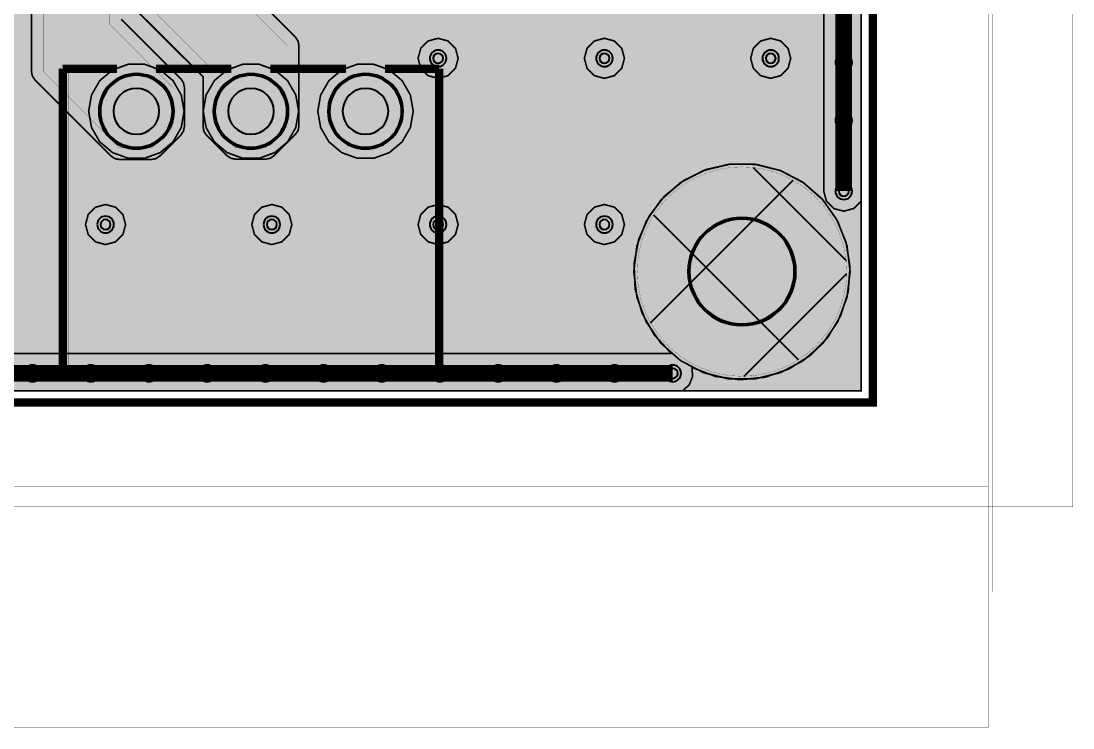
# Model space of a CAD drawing. Header units: millimetres. Extents: x -61 to 56, y -72 to 70.
# Drawn here: x 23.98 to 56.11, y -72.45 to -50.84 of the extents above; entities that cross this region are included whole.
import ezdxf

# ---------------------------------------------------------------- set-up
doc = ezdxf.new("R2010")
doc.units = ezdxf.units.MM
doc.header["$MEASUREMENT"] = 0
for name, color, linetype, true_color in [('02GND', 7, 'Continuous', 0x999966), ('03POWER', 7, 'Continuous', 0x008000), ('Board-Outline-Layer', 7, 'Continuous', 0xff00ff), ('Bottom-Layer', 7, 'Continuous', 0x0000ff), ('Bottom-Paste-Mask-Layer', 7, 'Continuous', 0x800000), ('Bottom-Solder-Mask-Layer', 7, 'Continuous', 0xaa00ff), ('Document-Layer', 7, 'Continuous', 0xffffff), ('Hole-Layer', 7, 'Continuous', 0x222222), ('Multi-Layer', 7, 'Continuous', 0xc0c0c0), ('Top-Layer', 7, 'Continuous', 0xff0000), ('Top-Paste-Mask-Layer', 7, 'Continuous', 0x808080), ('Top-Silkscreen-Layer', 7, 'Continuous', 0xffcc00), ('Top-Solder-Mask-Layer', 7, 'Continuous', 0x800080)]:
    doc.layers.add(name, color=color, linetype=linetype, true_color=true_color)

msp = doc.modelspace()

# ---------------------------------------------------------------- hatches: boundary and pattern name
at = {"layer": '02GND'}
for points in [[(-49.642, 52.153), (49.642, 52.153), (49.642, -62.142), (-49.642, -62.142)], [(26.042, -53.6), (26.13, -54.099), (26.383, -54.537), (26.771, -54.863), (27.247, -55.036), (27.753, -55.036), (28.229, -54.863), (28.617, -54.537), (28.87, -54.099), (28.958, -53.6), (28.87, -53.101), (28.617, -52.663), (28.229, -52.337), (27.753, -52.164), (27.247, -52.164), (26.771, -52.337), (26.383, -52.663), (26.13, -53.101)], [(29.542, -53.6), (29.63, -54.099), (29.883, -54.537), (30.271, -54.863), (30.747, -55.036), (31.253, -55.036), (31.729, -54.863), (32.117, -54.537), (32.37, -54.099), (32.458, -53.6), (32.37, -53.101), (32.117, -52.663), (31.729, -52.337), (31.253, -52.164), (30.747, -52.164), (30.271, -52.337), (29.883, -52.663), (29.63, -53.101)], [(42.696, -58.5), (42.792, -59.291), (43.074, -60.036), (43.527, -60.691), (44.123, -61.22), (44.828, -61.59), (45.602, -61.781), (46.398, -61.781), (47.172, -61.59), (47.877, -61.22), (48.474, -60.691), (48.926, -60.036), (49.209, -59.291), (49.305, -58.5), (49.209, -57.709), (48.926, -56.964), (48.474, -56.309), (47.877, -55.781), (47.172, -55.41), (46.398, -55.22), (45.602, -55.22), (44.828, -55.41), (44.123, -55.781), (43.527, -56.309), (43.074, -56.964), (42.792, -57.709)]]:
    msp.add_hatch(color=256, dxfattribs=at).paths.add_polyline_path(points)
at = {"layer": '03POWER'}
for points in [[(48.499, -56.042), (48.581, -56.348), (48.806, -56.572), (49.112, -56.654), (49.418, -56.571), (49.642, -56.346), (49.642, -62.142), (44.192, -62.142), (44.393, -61.957), (44.493, -61.703), (44.472, -61.43), (45.189, -61.704), (45.95, -61.804), (46.713, -61.727), (47.438, -61.475), (48.085, -61.064), (48.62, -60.514), (49.014, -59.855), (49.245, -59.123), (49.302, -58.358), (49.18, -57.601), (48.887, -56.892), (48.438, -56.269), (47.858, -55.767), (47.177, -55.412), (46.434, -55.224), (45.666, -55.212), (44.917, -55.378), (44.226, -55.712), (43.631, -56.196), (43.164, -56.805), (42.849, -57.504), (42.704, -58.258), (42.737, -59.024), (42.946, -59.763), (43.32, -60.433), (43.838, -60.999), (-43.362, -60.999), (-43.621, -61.056), (-43.831, -61.218), (-43.953, -61.453), (-43.964, -61.718), (-43.863, -61.963), (-43.667, -62.142), (-49.642, -62.142), (-49.642, -56.582), (-49.433, -56.797), (-49.148, -56.888), (-48.853, -56.832), (-49.162, -57.541), (-49.298, -58.303), (-49.253, -59.075), (-49.03, -59.816), (-48.641, -60.484), (-48.107, -61.044), (-47.458, -61.464), (-46.728, -61.722), (-45.959, -61.803), (-45.192, -61.703), (-44.469, -61.428), (-43.83, -60.992), (-43.31, -60.419), (-42.937, -59.741), (-42.732, -58.995), (-42.707, -58.222), (-42.861, -57.464), (-43.188, -56.763), (-43.668, -56.157), (-44.277, -55.679), (-44.979, -55.356), (-45.738, -55.205), (-46.511, -55.234), (-47.256, -55.443), (-47.932, -55.818), (-48.502, -56.341), (-48.5, -56.309), (-48.499, -56.277), (-48.499, 51.315), (-19.403, 51.315), (-19.629, 51.144), (-19.755, 50.889), (-19.751, 50.604), (-19.619, 50.352), (-19.388, 50.187), (-19.658, 49.977), (-19.773, 49.655), (-19.698, 49.322), (-19.455, 49.081), (-19.684, 48.858), (-19.769, 48.551), (-19.689, 48.242), (-19.463, 48.016), (-19.155, 47.934), (-18.847, 48.018), (-18.624, 48.246), (-18.545, 48.556), (-18.633, 48.863), (-18.864, 49.083), (-18.625, 49.324), (-18.551, 49.655), (-18.665, 49.975), (-18.931, 50.185), (-18.698, 50.349), (-18.565, 50.601), (-18.56, 50.887), (-18.685, 51.143), (-18.912, 51.315), (48.426, 51.315), (48.499, 51.242)], [(36.106, -51.982), (36.188, -52.288), (36.412, -52.512), (36.718, -52.594), (37.024, -52.512), (37.248, -52.288), (37.33, -51.982), (37.248, -51.676), (37.024, -51.452), (36.718, -51.37), (36.412, -51.452), (36.188, -51.676)], [(41.186, -51.982), (41.268, -52.288), (41.492, -52.512), (41.798, -52.594), (42.104, -52.512), (42.328, -52.288), (42.41, -51.982), (42.328, -51.676), (42.104, -51.452), (41.798, -51.37), (41.492, -51.452), (41.268, -51.676)], [(46.266, -51.982), (46.348, -52.288), (46.572, -52.512), (46.878, -52.594), (47.184, -52.512), (47.408, -52.288), (47.49, -51.982), (47.408, -51.676), (47.184, -51.452), (46.878, -51.37), (46.572, -51.452), (46.348, -51.676)], [(26.042, -53.6), (26.13, -54.099), (26.383, -54.537), (26.771, -54.863), (27.247, -55.036), (27.753, -55.036), (28.229, -54.863), (28.617, -54.537), (28.87, -54.099), (28.958, -53.6), (28.87, -53.101), (28.617, -52.663), (28.229, -52.337), (27.753, -52.164), (27.247, -52.164), (26.771, -52.337), (26.383, -52.663), (26.13, -53.101)], [(29.542, -53.6), (29.63, -54.099), (29.883, -54.537), (30.271, -54.863), (30.747, -55.036), (31.253, -55.036), (31.729, -54.863), (32.117, -54.537), (32.37, -54.099), (32.458, -53.6), (32.37, -53.101), (32.117, -52.663), (31.729, -52.337), (31.253, -52.164), (30.747, -52.164), (30.271, -52.337), (29.883, -52.663), (29.63, -53.101)], [(33.042, -53.6), (33.13, -54.099), (33.383, -54.537), (33.771, -54.863), (34.247, -55.036), (34.753, -55.036), (35.229, -54.863), (35.617, -54.537), (35.87, -54.099), (35.958, -53.6), (35.87, -53.101), (35.617, -52.663), (35.229, -52.337), (34.753, -52.164), (34.247, -52.164), (33.771, -52.337), (33.383, -52.663), (33.13, -53.101)], [(25.946, -57.062), (26.028, -57.368), (26.252, -57.592), (26.558, -57.674), (26.864, -57.592), (27.088, -57.368), (27.17, -57.062), (27.088, -56.756), (26.864, -56.532), (26.558, -56.45), (26.252, -56.532), (26.028, -56.756)], [(31.026, -57.062), (31.108, -57.368), (31.332, -57.592), (31.638, -57.674), (31.944, -57.592), (32.168, -57.368), (32.25, -57.062), (32.168, -56.756), (31.944, -56.532), (31.638, -56.45), (31.332, -56.532), (31.108, -56.756)], [(36.106, -57.062), (36.188, -57.368), (36.412, -57.592), (36.718, -57.674), (37.024, -57.592), (37.248, -57.368), (37.33, -57.062), (37.248, -56.756), (37.024, -56.532), (36.718, -56.45), (36.412, -56.532), (36.188, -56.756)], [(41.186, -57.062), (41.268, -57.368), (41.492, -57.592), (41.798, -57.674), (42.104, -57.592), (42.328, -57.368), (42.41, -57.062), (42.328, -56.756), (42.104, -56.532), (41.798, -56.45), (41.492, -56.532), (41.268, -56.756)]]:
    msp.add_hatch(color=256, dxfattribs=at).paths.add_polyline_path(points)
at = {"layer": 'Bottom-Layer'}
for points in [[(-49.642, -62.142), (-49.642, 52.153), (49.642, 52.153), (49.642, -62.142)], [(26.042, -53.6), (26.13, -54.099), (26.383, -54.537), (26.771, -54.863), (27.247, -55.036), (27.753, -55.036), (28.229, -54.863), (28.617, -54.537), (28.87, -54.099), (28.958, -53.6), (28.87, -53.101), (28.617, -52.663), (28.229, -52.337), (27.753, -52.164), (27.247, -52.164), (26.771, -52.337), (26.383, -52.663), (26.13, -53.101)], [(29.542, -53.6), (29.63, -54.099), (29.883, -54.537), (30.271, -54.863), (30.747, -55.036), (31.253, -55.036), (31.729, -54.863), (32.117, -54.537), (32.37, -54.099), (32.458, -53.6), (32.37, -53.101), (32.117, -52.663), (31.729, -52.337), (31.253, -52.164), (30.747, -52.164), (30.271, -52.337), (29.883, -52.663), (29.63, -53.101)], [(26.4, -53.6, 1), (28.6, -53.6, 1)], [(29.9, -53.6, 1), (32.1, -53.6, 1)], [(33.4, -53.6, 1), (35.6, -53.6, 1)], [(42.696, -58.5), (42.792, -59.291), (43.074, -60.036), (43.527, -60.691), (44.123, -61.22), (44.828, -61.59), (45.602, -61.781), (46.398, -61.781), (47.172, -61.59), (47.877, -61.22), (48.474, -60.691), (48.926, -60.036), (49.209, -59.291), (49.305, -58.5), (49.209, -57.709), (48.926, -56.964), (48.474, -56.309), (47.877, -55.781), (47.172, -55.41), (46.398, -55.22), (45.602, -55.22), (44.828, -55.41), (44.123, -55.781), (43.527, -56.309), (43.074, -56.964), (42.792, -57.709)], [(44.4, -58.5, 1), (47.6, -58.5, 1)]]:
    msp.add_hatch(color=256, dxfattribs=at).paths.add_polyline_path(points)
at = {"layer": 'Bottom-Paste-Mask-Layer'}
for points in [[(26.4, -53.6, 1), (28.6, -53.6, 1)], [(29.9, -53.6, 1), (32.1, -53.6, 1)], [(33.4, -53.6, 1), (35.6, -53.6, 1)], [(44.4, -58.5, 1), (47.6, -58.5, 1)]]:
    msp.add_hatch(color=256, dxfattribs=at).paths.add_polyline_path(points)
at = {"layer": 'Bottom-Solder-Mask-Layer'}
for points in [[(26.349, -53.6, 1), (28.651, -53.6, 1)], [(29.849, -53.6, 1), (32.151, -53.6, 1)], [(33.349, -53.6, 1), (35.651, -53.6, 1)], [(44.349, -58.5, 1), (47.651, -58.5, 1)]]:
    msp.add_hatch(color=256, dxfattribs=at).paths.add_polyline_path(points)
at = {"layer": 'Document-Layer'}
msp.add_hatch(color=256, dxfattribs=at).paths.add_polyline_path([(25.427, -52.3), (25.427, -61.373), (36.573, -61.373), (36.573, -52.3), (36.637, -52.19), (36.764, -52.19), (36.827, -52.3), (36.827, -61.5), (36.79, -61.59), (36.7, -61.627), (25.3, -61.627), (25.21, -61.59), (25.173, -61.5), (25.173, -52.3), (25.237, -52.19), (25.364, -52.19)])
msp.add_hatch(color=256, dxfattribs=at).paths.add_polyline_path([(25.427, -52.3), (25.427, -61.373), (36.573, -61.373), (36.573, -52.3), (36.637, -52.19), (36.764, -52.19), (36.827, -52.3), (36.827, -61.5), (36.79, -61.59), (36.7, -61.627), (25.3, -61.627), (25.21, -61.59), (25.173, -61.5), (25.173, -52.3), (25.237, -52.19), (25.364, -52.19)])
at = {"layer": 'Hole-Layer'}
for points in [[(26.8, -53.6, 1), (28.2, -53.6, 1)], [(30.3, -53.6, 1), (31.7, -53.6, 1)], [(33.8, -53.6, 1), (35.2, -53.6, 1)], [(44.4, -58.5, 1), (47.6, -58.5, 1)]]:
    msp.add_hatch(color=256, dxfattribs=at).paths.add_polyline_path(points)
at = {"layer": 'Multi-Layer'}
for points in [[(26.4, -53.6, 1), (28.6, -53.6, 1)], [(26.4, -53.6, 1), (28.6, -53.6, 1)], [(26.4, -53.6, 1), (28.6, -53.6, 1)], [(29.9, -53.6, 1), (32.1, -53.6, 1)], [(29.9, -53.6, 1), (32.1, -53.6, 1)], [(29.9, -53.6, 1), (32.1, -53.6, 1)], [(33.4, -53.6, 1), (35.6, -53.6, 1)], [(33.4, -53.6, 1), (35.6, -53.6, 1)], [(33.4, -53.6, 1), (35.6, -53.6, 1)], [(44.4, -58.5, 1), (47.6, -58.5, 1)], [(44.4, -58.5, 1), (47.6, -58.5, 1)], [(44.4, -58.5, 1), (47.6, -58.5, 1)]]:
    msp.add_hatch(color=256, dxfattribs=at).paths.add_polyline_path(points)
h = msp.add_hatch(dxfattribs=at)
h.set_pattern_fill('ANSI37', color=256, style=0)
h.set_pattern_definition([(45, (0, 0), (-2.24506, 2.24506), []), (135, (0, 0), (-2.24506, -2.24506), [])])
h.paths.add_polyline_path([(42.8, -58.5, 1), (49.2, -58.5, 1)])
at = {"layer": 'Top-Layer'}
for points in [[(-49.642, -62.142), (-49.642, 52.153), (49.642, 52.153), (49.642, -62.142)], [(32.867, -3.012), (32.707, -3.252), (32.65, -3.534), (32.65, -17.679), (25.607, -24.723), (25.446, -24.963), (25.39, -25.246), (25.39, -44.351), (25.262, -44.478), (24.909, -44.478), (24.772, -44.506), (24.655, -44.583), (24.399, -44.84), (24.321, -44.956), (24.294, -45.093), (24.294, -52.386), (24.321, -52.523), (24.399, -52.64), (26.729, -54.97), (26.846, -55.048), (26.983, -55.075), (27.961, -55.075), (28.098, -55.048), (28.214, -54.97), (28.862, -54.323), (28.939, -54.207), (28.966, -54.07), (28.966, -52.866), (28.939, -52.729), (28.862, -52.613), (27.038, -50.79), (27.038, -48.364), (27.042, -48.334), (27.043, -48.304), (27.043, -46.927), (27.042, -46.897), (27.038, -46.867), (27.038, -45.027), (27.011, -44.89), (26.934, -44.774), (26.868, -44.709), (26.868, -25.552), (33.912, -18.508), (34.072, -18.268), (34.129, -17.986), (34.129, -3.841), (41.623, 3.653), (41.783, 3.893), (41.839, 4.176), (41.839, 9.243), (42.089, 9.428), (42.293, 9.662), (42.293, 4.144), (34.52, -3.63), (34.359, -3.87), (34.303, -4.152), (34.303, -18.539), (27.596, -25.245), (27.436, -25.485), (27.38, -25.768), (27.38, -46.613), (27.245, -46.743), (27.195, -46.923), (27.193, -46.945), (27.192, -46.966), (27.192, -50.056), (27.219, -50.193), (27.297, -50.309), (29.536, -52.548), (29.536, -54.077), (29.563, -54.214), (29.641, -54.33), (30.269, -54.959), (30.385, -55.036), (30.523, -55.064), (31.454, -55.064), (31.591, -55.036), (31.707, -54.959), (32.362, -54.303), (32.44, -54.187), (32.467, -54.05), (32.467, -51.594), (32.44, -51.457), (32.362, -51.341), (31.313, -50.291), (31.313, -46.973), (31.31, -46.934), (31.304, -46.895), (31.199, -46.672), (30.975, -46.57), (30.939, -46.565), (30.902, -46.563), (28.858, -46.563), (28.858, -26.074), (35.565, -19.368), (35.725, -19.128), (35.781, -18.845), (35.781, -4.459), (41.928, 1.688), (41.912, 1.628), (41.906, 1.566), (41.906, 0.434), (41.954, 0.255), (42.086, 0.124), (42.265, 0.076), (43.642, 0.076), (43.821, 0.124), (43.952, 0.255), (44, 0.434), (44, 0.54), (45.01, 0.54), (45.206, 0.232), (45.489, 0), (45.164, -0.282), (44.965, -0.663), (44.918, -1.09), (45.031, -1.505), (45.287, -1.85), (45.651, -2.078), (46.073, -2.158), (46.495, -2.078), (46.86, -1.85), (47.115, -1.505), (47.228, -1.09), (47.181, -0.663), (46.982, -0.282), (46.657, 0), (46.963, 0.259), (47.162, 0.606), (47.231, 1), (47.162, 1.394), (46.963, 1.741), (46.657, 2), (46.982, 2.282), (47.181, 2.663), (47.228, 3.09), (47.115, 3.505), (46.86, 3.85), (46.495, 4.078), (46.073, 4.158), (45.651, 4.078), (45.287, 3.85), (45.031, 3.505), (44.918, 3.09), (44.965, 2.663), (45.164, 2.282), (45.489, 2), (45.206, 1.768), (45.01, 1.46), (44, 1.46), (44, 1.566), (43.952, 1.745), (43.821, 1.876), (43.642, 1.924), (42.265, 1.924), (42.203, 1.919), (42.143, 1.903), (43.555, 3.315), (43.715, 3.555), (43.772, 3.838), (43.772, 12.068), (43.715, 12.35), (43.555, 12.59), (42.512, 13.634), (42.548, 14.173), (42.385, 14.689), (42.046, 15.109), (41.577, 15.378), (41.042, 15.457), (40.515, 15.336), (40.069, 15.031), (39.764, 14.585), (39.643, 14.058), (39.722, 13.523), (39.991, 13.054), (40.411, 12.715), (40.927, 12.552), (41.466, 12.588), (42.293, 11.761), (42.293, 11.338), (41.925, 11.702), (41.453, 11.915), (40.937, 11.949), (40.441, 11.801), (40.028, 11.489), (39.75, 11.052), (39.643, 10.546), (39.719, 10.034), (39.968, 9.58), (40.361, 9.243), (40.361, 4.482)], [(26.983, -54.717), (24.652, -52.386), (24.652, -45.093), (24.909, -44.836), (26.49, -44.836), (26.68, -45.027), (26.68, -50.938), (28.608, -52.866), (28.608, -54.07), (27.961, -54.717)], [(30.523, -54.706), (29.894, -54.077), (29.894, -52.4), (27.55, -50.056), (27.55, -46.966), (27.596, -46.921), (30.902, -46.921), (30.954, -46.973), (30.954, -50.44), (32.109, -51.594), (32.109, -54.05), (31.454, -54.706)], [(26.4, -53.6, 1), (28.6, -53.6, 1)], [(29.9, -53.6, 1), (32.1, -53.6, 1)], [(33.4, -53.6, 1), (35.6, -53.6, 1)], [(42.696, -58.5), (42.792, -59.291), (43.074, -60.036), (43.527, -60.691), (44.123, -61.22), (44.828, -61.59), (45.602, -61.781), (46.398, -61.781), (47.172, -61.59), (47.877, -61.22), (48.474, -60.691), (48.926, -60.036), (49.209, -59.291), (49.305, -58.5), (49.209, -57.709), (48.926, -56.964), (48.474, -56.309), (47.877, -55.781), (47.172, -55.41), (46.398, -55.22), (45.602, -55.22), (44.828, -55.41), (44.123, -55.781), (43.527, -56.309), (43.074, -56.964), (42.792, -57.709)], [(44.4, -58.5, 1), (47.6, -58.5, 1)]]:
    msp.add_hatch(color=256, dxfattribs=at).paths.add_polyline_path(points)
at = {"layer": 'Top-Paste-Mask-Layer'}
for points in [[(26.4, -53.6, 1), (28.6, -53.6, 1)], [(29.9, -53.6, 1), (32.1, -53.6, 1)], [(33.4, -53.6, 1), (35.6, -53.6, 1)], [(44.4, -58.5, 1), (47.6, -58.5, 1)]]:
    msp.add_hatch(color=256, dxfattribs=at).paths.add_polyline_path(points)
at = {"layer": 'Top-Solder-Mask-Layer'}
for points in [[(26.349, -53.6, 1), (28.651, -53.6, 1)], [(29.849, -53.6, 1), (32.151, -53.6, 1)], [(33.349, -53.6, 1), (35.651, -53.6, 1)], [(44.349, -58.5, 1), (47.651, -58.5, 1)]]:
    msp.add_hatch(color=256, dxfattribs=at).paths.add_polyline_path(points)

# ---------------------------------------------------------------- linework, layer by layer
at = {"layer": '02GND'}
for points, const_width in [([(-55.987, -65.689), (-55.987, 65.092), (56.11, 65.092), (56.11, -65.689)], 0.00508), ([(-49.642, 52.153), (49.642, 52.153), (49.642, -62.142), (-49.642, -62.142)], 0.0508), ([(26.042, -53.6), (26.13, -54.099), (26.383, -54.537), (26.771, -54.863), (27.247, -55.036), (27.753, -55.036), (28.229, -54.863), (28.617, -54.537), (28.87, -54.099), (28.958, -53.6), (28.87, -53.101), (28.617, -52.663), (28.229, -52.337), (27.753, -52.164), (27.247, -52.164), (26.771, -52.337), (26.383, -52.663), (26.13, -53.101)], 0.0508), ([(29.542, -53.6), (29.63, -54.099), (29.883, -54.537), (30.271, -54.863), (30.747, -55.036), (31.253, -55.036), (31.729, -54.863), (32.117, -54.537), (32.37, -54.099), (32.458, -53.6), (32.37, -53.101), (32.117, -52.663), (31.729, -52.337), (31.253, -52.164), (30.747, -52.164), (30.271, -52.337), (29.883, -52.663), (29.63, -53.101)], 0.0508), ([(42.696, -58.5), (42.792, -59.291), (43.074, -60.036), (43.527, -60.691), (44.123, -61.22), (44.828, -61.59), (45.602, -61.781), (46.398, -61.781), (47.172, -61.59), (47.877, -61.22), (48.474, -60.691), (48.926, -60.036), (49.209, -59.291), (49.305, -58.5), (49.209, -57.709), (48.926, -56.964), (48.474, -56.309), (47.877, -55.781), (47.172, -55.41), (46.398, -55.22), (45.602, -55.22), (44.828, -55.41), (44.123, -55.781), (43.527, -56.309), (43.074, -56.964), (42.792, -57.709)], 0.0508)]:
    msp.add_lwpolyline(points, close=True, dxfattribs=dict(at, const_width=const_width))
at = {"layer": '03POWER'}
for points, const_width in [([(-61.075, -68.281), (-61.075, 70.393), (53.654, 70.393), (53.654, -68.281)], 0.00508), ([(36.106, -51.982), (36.188, -52.288), (36.412, -52.512), (36.718, -52.594), (37.024, -52.512), (37.248, -52.288), (37.33, -51.982), (37.248, -51.676), (37.024, -51.452), (36.718, -51.37), (36.412, -51.452), (36.188, -51.676)], 0.0508), ([(41.186, -51.982), (41.268, -52.288), (41.492, -52.512), (41.798, -52.594), (42.104, -52.512), (42.328, -52.288), (42.41, -51.982), (42.328, -51.676), (42.104, -51.452), (41.798, -51.37), (41.492, -51.452), (41.268, -51.676)], 0.0508), ([(46.266, -51.982), (46.348, -52.288), (46.572, -52.512), (46.878, -52.594), (47.184, -52.512), (47.408, -52.288), (47.49, -51.982), (47.408, -51.676), (47.184, -51.452), (46.878, -51.37), (46.572, -51.452), (46.348, -51.676)], 0.0508), ([(26.042, -53.6), (26.13, -54.099), (26.383, -54.537), (26.771, -54.863), (27.247, -55.036), (27.753, -55.036), (28.229, -54.863), (28.617, -54.537), (28.87, -54.099), (28.958, -53.6), (28.87, -53.101), (28.617, -52.663), (28.229, -52.337), (27.753, -52.164), (27.247, -52.164), (26.771, -52.337), (26.383, -52.663), (26.13, -53.101)], 0.0508), ([(29.542, -53.6), (29.63, -54.099), (29.883, -54.537), (30.271, -54.863), (30.747, -55.036), (31.253, -55.036), (31.729, -54.863), (32.117, -54.537), (32.37, -54.099), (32.458, -53.6), (32.37, -53.101), (32.117, -52.663), (31.729, -52.337), (31.253, -52.164), (30.747, -52.164), (30.271, -52.337), (29.883, -52.663), (29.63, -53.101)], 0.0508), ([(33.042, -53.6), (33.13, -54.099), (33.383, -54.537), (33.771, -54.863), (34.247, -55.036), (34.753, -55.036), (35.229, -54.863), (35.617, -54.537), (35.87, -54.099), (35.958, -53.6), (35.87, -53.101), (35.617, -52.663), (35.229, -52.337), (34.753, -52.164), (34.247, -52.164), (33.771, -52.337), (33.383, -52.663), (33.13, -53.101)], 0.0508), ([(25.946, -57.062), (26.028, -57.368), (26.252, -57.592), (26.558, -57.674), (26.864, -57.592), (27.088, -57.368), (27.17, -57.062), (27.088, -56.756), (26.864, -56.532), (26.558, -56.45), (26.252, -56.532), (26.028, -56.756)], 0.0508), ([(31.026, -57.062), (31.108, -57.368), (31.332, -57.592), (31.638, -57.674), (31.944, -57.592), (32.168, -57.368), (32.25, -57.062), (32.168, -56.756), (31.944, -56.532), (31.638, -56.45), (31.332, -56.532), (31.108, -56.756)], 0.0508), ([(36.106, -57.062), (36.188, -57.368), (36.412, -57.592), (36.718, -57.674), (37.024, -57.592), (37.248, -57.368), (37.33, -57.062), (37.248, -56.756), (37.024, -56.532), (36.718, -56.45), (36.412, -56.532), (36.188, -56.756)], 0.0508), ([(41.186, -57.062), (41.268, -57.368), (41.492, -57.592), (41.798, -57.674), (42.104, -57.592), (42.328, -57.368), (42.41, -57.062), (42.328, -56.756), (42.104, -56.532), (41.798, -56.45), (41.492, -56.532), (41.268, -56.756)], 0.0508)]:
    msp.add_lwpolyline(points, close=True, dxfattribs=dict(at, const_width=const_width))
for points, const_width in [([(48.499, 51.242), (48.499, -56.042), (48.581, -56.348), (48.806, -56.572), (49.112, -56.654), (49.418, -56.571), (49.642, -56.346), (49.642, -62.142), (44.192, -62.142), (44.393, -61.957), (44.493, -61.703), (44.472, -61.43), (45.189, -61.704), (45.95, -61.804), (46.713, -61.727), (47.438, -61.475), (48.085, -61.064), (48.62, -60.514), (49.014, -59.855), (49.245, -59.123), (49.302, -58.358), (49.18, -57.601), (48.887, -56.892), (48.438, -56.269), (47.858, -55.767), (47.177, -55.412), (46.434, -55.224), (45.666, -55.212), (44.917, -55.378), (44.226, -55.712), (43.631, -56.196), (43.164, -56.805), (42.849, -57.504), (42.704, -58.258), (42.737, -59.024), (42.946, -59.763), (43.32, -60.433), (43.838, -60.999), (-43.362, -60.999)], 0.0508), ([(49.111, -52.105), (49.111, -50.327)], 0.508), ([(49.111, -53.883), (49.111, -52.105)], 0.508), ([(49.111, -56.042), (49.111, -53.883)], 0.508), ([(22.551, -61.611), (24.329, -61.611)], 0.508), ([(24.329, -61.611), (26.107, -61.611)], 0.508), ([(26.107, -61.611), (27.885, -61.611)], 0.508), ([(27.885, -61.611), (29.663, -61.611)], 0.508), ([(29.663, -61.611), (31.441, -61.611)], 0.508), ([(31.441, -61.611), (33.219, -61.611)], 0.508), ([(33.219, -61.611), (34.997, -61.611)], 0.508), ([(34.997, -61.611), (36.775, -61.611)], 0.508), ([(36.775, -61.611), (38.553, -61.611)], 0.508), ([(38.553, -61.611), (40.331, -61.611)], 0.508), ([(40.331, -61.611), (42.109, -61.611)], 0.508), ([(42.109, -61.611), (43.887, -61.611)], 0.508)]:
    msp.add_lwpolyline(points, dxfattribs=dict(at, const_width=const_width))
at = {"layer": 'Board-Outline-Layer', "const_width": 0.254}
msp.add_lwpolyline([(-50, -62.5), (-50, 62.5), (50, 62.5), (50, -62.5)], close=True, dxfattribs=at)
at = {"layer": 'Bottom-Layer'}
for points, const_width in [([(-54.628, -65.079), (-54.628, 58.07), (53.522, 58.07), (53.522, -65.079)], 0.00508), ([(-49.642, -62.142), (-49.642, 52.153), (49.642, 52.153), (49.642, -62.142)], 0.0508), ([(26.042, -53.6), (26.13, -54.099), (26.383, -54.537), (26.771, -54.863), (27.247, -55.036), (27.753, -55.036), (28.229, -54.863), (28.617, -54.537), (28.87, -54.099), (28.958, -53.6), (28.87, -53.101), (28.617, -52.663), (28.229, -52.337), (27.753, -52.164), (27.247, -52.164), (26.771, -52.337), (26.383, -52.663), (26.13, -53.101)], 0.0508), ([(29.542, -53.6), (29.63, -54.099), (29.883, -54.537), (30.271, -54.863), (30.747, -55.036), (31.253, -55.036), (31.729, -54.863), (32.117, -54.537), (32.37, -54.099), (32.458, -53.6), (32.37, -53.101), (32.117, -52.663), (31.729, -52.337), (31.253, -52.164), (30.747, -52.164), (30.271, -52.337), (29.883, -52.663), (29.63, -53.101)], 0.0508), ([(42.696, -58.5), (42.792, -59.291), (43.074, -60.036), (43.527, -60.691), (44.123, -61.22), (44.828, -61.59), (45.602, -61.781), (46.398, -61.781), (47.172, -61.59), (47.877, -61.22), (48.474, -60.691), (48.926, -60.036), (49.209, -59.291), (49.305, -58.5), (49.209, -57.709), (48.926, -56.964), (48.474, -56.309), (47.877, -55.781), (47.172, -55.41), (46.398, -55.22), (45.602, -55.22), (44.828, -55.41), (44.123, -55.781), (43.527, -56.309), (43.074, -56.964), (42.792, -57.709)], 0.0508)]:
    msp.add_lwpolyline(points, close=True, dxfattribs=dict(at, const_width=const_width))
for points in [[(26.4, -53.6, 1), (28.6, -53.6), (28.6, -53.6, 1), (26.4, -53.6)], [(29.9, -53.6, 1), (32.1, -53.6), (32.1, -53.6, 1), (29.9, -53.6)]]:
    msp.add_lwpolyline(points, format="xyb", dxfattribs=at)
for points in [[(33.4, -53.6, 1), (35.6, -53.6, 1)], [(44.4, -58.5, 1), (47.6, -58.5, 1)]]:
    msp.add_lwpolyline(points, format="xyb", close=True, dxfattribs=at)
at = {"layer": 'Bottom-Paste-Mask-Layer'}
for points in [[(26.4, -53.6, 1), (28.6, -53.6), (28.6, -53.6, 1), (26.4, -53.6)], [(29.9, -53.6, 1), (32.1, -53.6), (32.1, -53.6, 1), (29.9, -53.6)]]:
    msp.add_lwpolyline(points, format="xyb", dxfattribs=at)
for points in [[(33.4, -53.6, 1), (35.6, -53.6, 1)], [(44.4, -58.5, 1), (47.6, -58.5, 1)]]:
    msp.add_lwpolyline(points, format="xyb", close=True, dxfattribs=at)
at = {"layer": 'Bottom-Solder-Mask-Layer'}
for points in [[(26.349, -53.6, 1), (28.651, -53.6), (28.651, -53.6, 1), (26.349, -53.6)], [(29.849, -53.6, 1), (32.151, -53.6), (32.151, -53.6, 1), (29.849, -53.6)], [(33.349, -53.6, 1), (35.651, -53.6), (35.651, -53.6, 1), (33.349, -53.6)], [(44.349, -58.5, 1), (47.651, -58.5), (47.651, -58.5, 1), (44.349, -58.5)]]:
    msp.add_lwpolyline(points, format="xyb", dxfattribs=at)
at = {"layer": 'Document-Layer', "const_width": 0.00508}
msp.add_lwpolyline([(25.427, -52.3), (25.427, -61.373), (36.573, -61.373), (36.573, -52.3), (36.637, -52.19), (36.764, -52.19), (36.827, -52.3), (36.827, -61.5), (36.79, -61.59), (36.7, -61.627), (25.3, -61.627), (25.21, -61.59), (25.173, -61.5), (25.173, -52.3), (25.237, -52.19), (25.364, -52.19)], close=True, dxfattribs=at)
msp.add_lwpolyline([(25.427, -52.3), (25.427, -61.373), (36.573, -61.373), (36.573, -52.3), (36.637, -52.19), (36.764, -52.19), (36.827, -52.3), (36.827, -61.5), (36.79, -61.59), (36.7, -61.627), (25.3, -61.627), (25.21, -61.59), (25.173, -61.5), (25.173, -52.3), (25.237, -52.19), (25.364, -52.19)], close=True, dxfattribs=at)
at = {"layer": 'Hole-Layer'}
for points in [[(36.566, -51.982, 1), (36.871, -51.982, 1)], [(41.646, -51.982, 1), (41.951, -51.982, 1)], [(46.726, -51.982, 1), (47.031, -51.982, 1)], [(48.959, -52.105, 1), (49.264, -52.105, 1)], [(48.959, -53.883, 1), (49.264, -53.883, 1)], [(48.959, -56.042, 1), (49.264, -56.042, 1)], [(26.406, -57.062, 1), (26.711, -57.062, 1)], [(31.486, -57.062, 1), (31.791, -57.062, 1)], [(36.566, -57.062, 1), (36.871, -57.062, 1)], [(41.646, -57.062, 1), (41.951, -57.062, 1)], [(44.4, -58.5, 1), (47.6, -58.5, 1)], [(24.177, -61.611, 1), (24.482, -61.611, 1)], [(25.955, -61.611, 1), (26.26, -61.611, 1)], [(27.733, -61.611, 1), (28.038, -61.611, 1)], [(29.511, -61.611, 1), (29.816, -61.611, 1)], [(31.289, -61.611, 1), (31.594, -61.611, 1)], [(33.067, -61.611, 1), (33.372, -61.611, 1)], [(34.845, -61.611, 1), (35.15, -61.611, 1)], [(36.623, -61.611, 1), (36.928, -61.611, 1)], [(38.401, -61.611, 1), (38.706, -61.611, 1)], [(40.179, -61.611, 1), (40.484, -61.611, 1)], [(41.957, -61.611, 1), (42.262, -61.611, 1)], [(43.735, -61.611, 1), (44.04, -61.611, 1)]]:
    msp.add_lwpolyline(points, format="xyb", close=True, dxfattribs=at)
for points in [[(26.8, -53.6, 1), (28.2, -53.6), (28.2, -53.6, 1), (26.8, -53.6)], [(30.3, -53.6, 1), (31.7, -53.6), (31.7, -53.6, 1), (30.3, -53.6)], [(33.8, -53.6, 1), (35.2, -53.6), (35.2, -53.6, 1), (33.8, -53.6)]]:
    msp.add_lwpolyline(points, format="xyb", dxfattribs=at)
at = {"layer": 'Multi-Layer'}
for points in [[(36.464, -51.982, 1), (36.972, -51.982, 1)], [(41.544, -51.982, 1), (42.052, -51.982, 1)], [(46.624, -51.982, 1), (47.132, -51.982, 1)], [(48.857, -52.105, 1), (49.365, -52.105, 1)], [(33.4, -53.6, 1), (35.6, -53.6, 1)], [(33.4, -53.6, 1), (35.6, -53.6, 1)], [(33.4, -53.6, 1), (35.6, -53.6, 1)], [(48.857, -53.883, 1), (49.365, -53.883, 1)], [(48.857, -56.042, 1), (49.365, -56.042, 1)], [(26.304, -57.062, 1), (26.812, -57.062, 1)], [(31.384, -57.062, 1), (31.892, -57.062, 1)], [(36.464, -57.062, 1), (36.972, -57.062, 1)], [(41.544, -57.062, 1), (42.052, -57.062, 1)], [(44.4, -58.5, 1), (47.6, -58.5, 1)], [(44.4, -58.5, 1), (47.6, -58.5, 1)], [(44.4, -58.5, 1), (47.6, -58.5, 1)], [(24.075, -61.611, 1), (24.583, -61.611, 1)], [(25.853, -61.611, 1), (26.361, -61.611, 1)], [(27.631, -61.611, 1), (28.139, -61.611, 1)], [(29.409, -61.611, 1), (29.917, -61.611, 1)], [(31.187, -61.611, 1), (31.695, -61.611, 1)], [(32.965, -61.611, 1), (33.473, -61.611, 1)], [(34.743, -61.611, 1), (35.251, -61.611, 1)], [(36.521, -61.611, 1), (37.029, -61.611, 1)], [(38.299, -61.611, 1), (38.807, -61.611, 1)], [(40.077, -61.611, 1), (40.585, -61.611, 1)], [(41.855, -61.611, 1), (42.363, -61.611, 1)], [(43.633, -61.611, 1), (44.141, -61.611, 1)]]:
    msp.add_lwpolyline(points, format="xyb", close=True, dxfattribs=at)
for points in [[(26.4, -53.6, 1), (28.6, -53.6), (28.6, -53.6, 1), (26.4, -53.6)], [(26.4, -53.6, 1), (28.6, -53.6), (28.6, -53.6, 1), (26.4, -53.6)], [(26.4, -53.6, 1), (28.6, -53.6), (28.6, -53.6, 1), (26.4, -53.6)], [(29.9, -53.6, 1), (32.1, -53.6), (32.1, -53.6, 1), (29.9, -53.6)], [(29.9, -53.6, 1), (32.1, -53.6), (32.1, -53.6, 1), (29.9, -53.6)], [(29.9, -53.6, 1), (32.1, -53.6), (32.1, -53.6, 1), (29.9, -53.6)]]:
    msp.add_lwpolyline(points, format="xyb", dxfattribs=at)
at = {"layer": 'Multi-Layer', "const_width": 0.00508}
msp.add_lwpolyline([(42.8, -58.5, 1), (49.2, -58.5), (49.2, -58.5, 1), (42.8, -58.5)], format="xyb", dxfattribs=at)
at = {"layer": 'Top-Layer'}
for points, const_width in [([(-56.996, -72.447), (-56.996, 55.439), (53.522, 55.439), (53.522, -72.447)], 0.00508), ([(-49.642, -62.142), (-49.642, 52.153), (49.642, 52.153), (49.642, -62.142)], 0.0508), ([(26.983, -54.717), (24.652, -52.386), (24.652, -45.093), (24.909, -44.836), (26.49, -44.836), (26.68, -45.027), (26.68, -50.938), (28.608, -52.866), (28.608, -54.07), (27.961, -54.717)], 0.00508), ([(30.523, -54.706), (29.894, -54.077), (29.894, -52.4), (27.55, -50.056), (27.55, -46.966), (27.596, -46.921), (30.902, -46.921), (30.954, -46.973), (30.954, -50.44), (32.109, -51.594), (32.109, -54.05), (31.454, -54.706)], 0.00508), ([(42.696, -58.5), (42.792, -59.291), (43.074, -60.036), (43.527, -60.691), (44.123, -61.22), (44.828, -61.59), (45.602, -61.781), (46.398, -61.781), (47.172, -61.59), (47.877, -61.22), (48.474, -60.691), (48.926, -60.036), (49.209, -59.291), (49.305, -58.5), (49.209, -57.709), (48.926, -56.964), (48.474, -56.309), (47.877, -55.781), (47.172, -55.41), (46.398, -55.22), (45.602, -55.22), (44.828, -55.41), (44.123, -55.781), (43.527, -56.309), (43.074, -56.964), (42.792, -57.709)], 0.0508)]:
    msp.add_lwpolyline(points, close=True, dxfattribs=dict(at, const_width=const_width))
at = {"layer": 'Top-Layer', "const_width": 0.0508}
for points in [[(24.294, -45.093), (24.294, -52.386), (24.321, -52.523), (24.399, -52.64), (26.729, -54.97), (26.846, -55.048), (26.983, -55.075), (27.961, -55.075), (28.098, -55.048), (28.214, -54.97), (28.862, -54.323), (28.939, -54.207), (28.966, -54.07), (28.966, -52.866), (28.939, -52.729), (28.862, -52.613), (27.038, -50.79)], [(27.297, -50.309), (29.536, -52.548), (29.536, -54.077), (29.563, -54.214), (29.641, -54.33), (30.269, -54.959), (30.385, -55.036), (30.523, -55.064), (31.454, -55.064), (31.591, -55.036), (31.707, -54.959), (32.362, -54.303), (32.44, -54.187), (32.467, -54.05), (32.467, -51.594), (32.44, -51.457), (32.362, -51.341), (31.313, -50.291)]]:
    msp.add_lwpolyline(points, dxfattribs=at)
at = {"layer": 'Top-Layer'}
for points in [[(26.4, -53.6, 1), (28.6, -53.6), (28.6, -53.6, 1), (26.4, -53.6)], [(29.9, -53.6, 1), (32.1, -53.6), (32.1, -53.6, 1), (29.9, -53.6)]]:
    msp.add_lwpolyline(points, format="xyb", dxfattribs=at)
for points in [[(33.4, -53.6, 1), (35.6, -53.6, 1)], [(44.4, -58.5, 1), (47.6, -58.5, 1)]]:
    msp.add_lwpolyline(points, format="xyb", close=True, dxfattribs=at)
at = {"layer": 'Top-Paste-Mask-Layer'}
for points in [[(26.4, -53.6, 1), (28.6, -53.6), (28.6, -53.6, 1), (26.4, -53.6)], [(29.9, -53.6, 1), (32.1, -53.6), (32.1, -53.6, 1), (29.9, -53.6)]]:
    msp.add_lwpolyline(points, format="xyb", dxfattribs=at)
for points in [[(33.4, -53.6, 1), (35.6, -53.6, 1)], [(44.4, -58.5, 1), (47.6, -58.5, 1)]]:
    msp.add_lwpolyline(points, format="xyb", close=True, dxfattribs=at)
at = {"layer": 'Top-Silkscreen-Layer', "const_width": 0.254}
for points in [[(25.25, -52.3), (25.25, -61.5)], [(25.25, -52.3), (26.905, -52.3)], [(25.25, -52.3), (25.25, -61.5)], [(25.25, -52.3), (26.905, -52.3)], [(28.095, -52.3), (30.405, -52.3)], [(28.095, -52.3), (30.405, -52.3)], [(31.595, -52.3), (33.905, -52.3)], [(31.595, -52.3), (33.905, -52.3)], [(36.75, -52.3), (35.095, -52.3)], [(36.75, -52.3), (35.095, -52.3)], [(36.75, -52.3), (36.75, -61.5)], [(36.75, -52.3), (36.75, -61.5)], [(25.25, -61.5), (36.75, -61.5)], [(25.25, -61.5), (36.75, -61.5)]]:
    msp.add_lwpolyline(points, dxfattribs=at)
at = {"layer": 'Top-Solder-Mask-Layer'}
for points in [[(26.349, -53.6, 1), (28.651, -53.6), (28.651, -53.6, 1), (26.349, -53.6)], [(29.849, -53.6, 1), (32.151, -53.6), (32.151, -53.6, 1), (29.849, -53.6)], [(33.349, -53.6, 1), (35.651, -53.6), (35.651, -53.6, 1), (33.349, -53.6)], [(44.349, -58.5, 1), (47.651, -58.5), (47.651, -58.5, 1), (44.349, -58.5)]]:
    msp.add_lwpolyline(points, format="xyb", dxfattribs=at)

doc.saveas('drawing.dxf')
